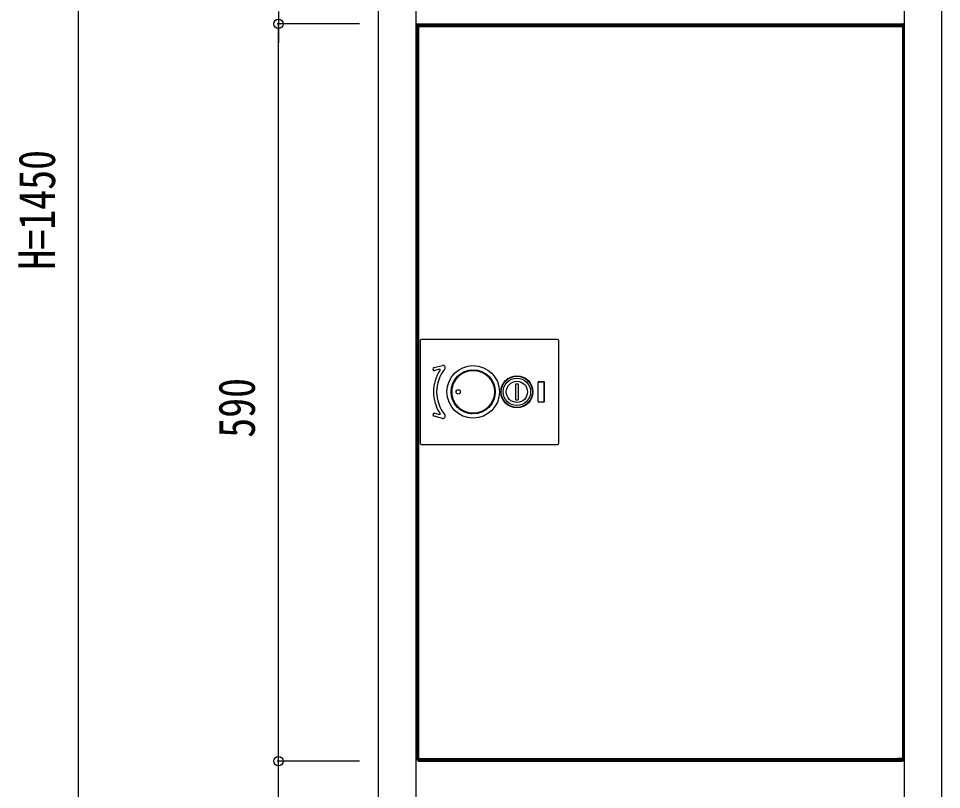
# Model space of a CAD drawing. Units: millimetres, scale not verified. Extents: x -2102 to 2102, y -1485 to 1485.
# Drawn here: x -1120 to -381, y -796 to -179 of the extents above; entities that cross this region are included whole.
import ezdxf
from ezdxf.enums import TextEntityAlignment as Align

# ---------------------------------------------------------------- set-up
doc = ezdxf.new("R2010")
doc.units = ezdxf.units.MM
doc.header["$LTSCALE"] = 8
doc.layers.add('0-3_YKK_A1', color=4, linetype='Continuous')
doc.layers.add('0-4_YKK_D', color=6, linetype='Continuous')
doc.styles.add('ＭＳ ゴシック', font='')
doc.styles.get('ＭＳ ゴシック').set_extended_font_data('MS Gothic')

msp = doc.modelspace()

# ---------------------------------------------------------------- linework, layer by layer
at = {"layer": '0-3_YKK_A1'}
for p, q in [((-831.991, 419.5), (-831.991, -1026.5)), ((-801.991, 419.5), (-801.991, -1026.5)), ((-410.991, 419.5), (-410.991, -1026.5)), ((-380.991, 419.5), (-380.991, -1026.5)), ((-801.491, -184.3), (-801.491, -183.5)), ((-801.491, -183.5), (-800.991, -183.5)), ((-801.491, -184.3), (-801.491, -185)), ((-800.991, -184.3), (-801.491, -184.3)), ((-801.491, -184.5), (-801.491, -771.5)), ((-800.691, -184.5), (-801.491, -184.5)), ((-801.491, -184.5), (-801.491, -771.5)), ((-800.691, -184.5), (-801.491, -184.5)), ((-800.991, -183.5), (-800.691, -183.5)), ((-800.991, -183.5), (-800.691, -183.5)), ((-800.991, -184.3), (-800.691, -184.3)), ((-800.991, -184.3), (-800.691, -184.3)), ((-800.491, -183.5), (-800.691, -183.5)), ((-800.691, -183.5), (-412.291, -183.5)), ((-800.691, -183.5), (-412.291, -183.5)), ((-800.691, -184.3), (-800.691, -184.5)), ((-800.691, -184.3), (-800.691, -184.5)), ((-800.691, -198.1), (-800.691, -184.5)), ((-800.691, -184.5), (-800.691, -771.5)), ((-800.691, -184.5), (-799.891, -184.5)), ((-800.691, -184.5), (-800.691, -771.5)), ((-800.691, -184.5), (-799.891, -184.5)), ((-800.491, -183.5), (-412.491, -183.5)), ((-800.491, -183.5), (-800.491, -184.3)), ((-799.891, -184.5), (-799.891, -771.5)), ((-799.891, -184.5), (-799.891, -771.5)), ((-799.891, -184.7), (-790.691, -184.7)), ((-790.691, -184.7), (-790.691, -185.5)), ((-790.62, -184.7), (-412.691, -184.7)), ((-422.791, -184.5), (-412.491, -184.5)), ((-419.491, -184.3), (-419.491, -183.5)), ((-419.491, -184.3), (-419.491, -183.5)), ((-415.491, -184.3), (-415.491, -183.5)), ((-415.491, -184.3), (-415.491, -183.5)), ((-411.491, -184.5), (-414.991, -184.5)), ((-411.491, -184.5), (-414.991, -184.5)), ((-412.691, -184.7), (-412.691, -185.5)), ((-412.491, -183.5), (-412.491, -184.3)), ((-412.491, -183.5), (-412.291, -183.5)), ((-412.491, -184.3), (-412.491, -184.5)), ((-412.491, -184.3), (-412.291, -184.3)), ((-411.991, -184.5), (-412.491, -184.5)), ((-411.991, -183.5), (-412.291, -183.5)), ((-411.991, -183.5), (-412.291, -183.5)), ((-412.291, -184.3), (-412.291, -184.5)), ((-412.291, -184.5), (-412.291, -198.1)), ((-411.991, -183.5), (-411.491, -183.5)), ((-411.991, -183.5), (-411.491, -183.5)), ((-411.491, -183.5), (-411.491, -184.3)), ((-411.491, -183.5), (-411.491, -184.3)), ((-411.491, -184.3), (-411.491, -184.5)), ((-411.491, -184.5), (-411.491, -185)), ((-411.491, -184.5), (-411.491, -771.5)), ((-411.491, -184.5), (-411.491, -771.5)), ((-801.491, -196.5), (-801.491, -185)), ((-801.491, -190.5), (-800.769, -191.75)), ((-801.491, -196.5), (-801.491, -190.5)), ((-800.769, -191.75), (-800.691, -191.75)), ((-800.769, -195.25), (-800.769, -191.75)), ((-800.691, -185.5), (-800.691, -185.7)), ((-800.691, -185.7), (-799.891, -185.7)), ((-799.891, -191.75), (-800.691, -191.75)), ((-799.891, -185.5), (-790.691, -185.5)), ((-799.891, -185.7), (-799.891, -185.5)), ((-799.891, -185.7), (-799.891, -772.3)), ((-790.62, -185.5), (-790.691, -185.5)), ((-790.62, -185.5), (-412.691, -185.5)), ((-412.291, -191.3), (-412.291, -236.3)), ((-412.291, -191.3), (-412.291, -236.3)), ((-411.491, -196.5), (-411.491, -185)), ((-801.491, -196.5), (-800.769, -195.25)), ((-800.769, -195.25), (-800.691, -195.25)), ((-799.891, -195.25), (-800.691, -195.25)), ((-800.691, -198.1), (-800.691, -198.5)), ((-800.691, -198.5), (-800.691, -771.7)), ((-412.291, -198.1), (-412.291, -772.5)), ((-411.491, -196.5), (-411.491, -772.5)), ((-411.491, -203), (-412.291, -203)), ((-411.491, -203), (-412.291, -203)), ((-411.491, -200.5), (-411.491, -200)), ((-411.491, -200.5), (-411.491, -200)), ((-411.491, -200.5), (-411.491, -202.5)), ((-411.491, -200.5), (-411.491, -202.5)), ((-688.491, -436), (-797.491, -436)), ((-798.491, -437), (-798.491, -519)), ((-687.491, -519), (-687.491, -437)), ((-787.34, -458.495), (-780.548, -456.802)), ((-782.766, -459.932), (-786.735, -460.921)), ((-722.019, -471.499), (-722.032, -484.499)), ((-722.019, -471.499), (-720.019, -471.501)), ((-720.019, -471.501), (-720.032, -484.501)), ((-704.025, -485.75), (-704.025, -470.25)), ((-703.925, -485.65), (-703.925, -470.35)), ((-703.525, -469.75), (-699.525, -469.75)), ((-703.425, -469.85), (-699.625, -469.85)), ((-699.125, -485.65), (-699.125, -470.35)), ((-699.025, -485.75), (-699.025, -470.25)), ((-722.032, -484.499), (-720.032, -484.501)), ((-699.525, -486.25), (-703.525, -486.25)), ((-699.625, -486.15), (-703.425, -486.15)), ((-786.735, -495.079), (-782.766, -496.068)), ((-780.548, -499.198), (-787.34, -497.505)), ((-797.491, -520), (-688.491, -520)), ((-412.291, -719.7), (-412.291, -764.7)), ((-412.291, -719.7), (-412.291, -764.7)), ((-411.491, -731.4), (-412.291, -731.4)), ((-411.491, -731.4), (-412.291, -731.4)), ((-411.491, -728.9), (-411.491, -728.4)), ((-411.491, -728.9), (-411.491, -728.4)), ((-411.491, -728.9), (-411.491, -730.9)), ((-411.491, -728.9), (-411.491, -730.9)), ((-800.691, -771.5), (-801.491, -771.5)), ((-800.691, -771.5), (-801.491, -771.5)), ((-800.991, -772.5), (-801.491, -772.5)), ((-800.991, -772.5), (-801.491, -772.5)), ((-800.991, -771.7), (-800.691, -771.7)), ((-800.991, -771.7), (-800.691, -771.7)), ((-800.991, -772.5), (-800.691, -772.5)), ((-800.991, -772.5), (-800.691, -772.5)), ((-800.691, -771.5), (-799.891, -771.5)), ((-800.691, -771.5), (-799.891, -771.5)), ((-800.691, -772.7), (-800.691, -771.7)), ((-800.691, -771.7), (-800.691, -772.5)), ((-800.691, -771.7), (-800.691, -772.5)), ((-800.691, -772.3), (-796.191, -772.3)), ((-412.291, -772.5), (-800.691, -772.5)), ((-412.291, -772.5), (-800.691, -772.5)), ((-799.891, -772.7), (-799.891, -772.3)), ((-799.891, -773.5), (-412.491, -773.5)), ((-785.691, -771.9), (-798.691, -771.9)), ((-796.191, -772.3), (-796.191, -772.5)), ((-796.191, -772.7), (-796.17, -772.7)), ((-794.691, -771.7), (-761.691, -771.7)), ((-793.691, -773.5), (-792.441, -772.778)), ((-787.691, -773.5), (-793.691, -773.5)), ((-792.441, -771.9), (-792.441, -772.7)), ((-792.441, -772.778), (-792.441, -772.7)), ((-788.941, -772.778), (-792.441, -772.778)), ((-788.941, -771.9), (-788.941, -772.7)), ((-788.941, -772.778), (-788.941, -772.7)), ((-787.691, -773.5), (-788.941, -772.778)), ((-785.691, -771.9), (-785.62, -771.9)), ((-785.691, -772.7), (-785.62, -772.7)), ((-412.691, -771.9), (-785.62, -771.9)), ((-413.091, -772.7), (-785.62, -772.7)), ((-418.291, -771.7), (-451.291, -771.7)), ((-425.291, -773.5), (-424.041, -772.778)), ((-424.041, -771.9), (-424.041, -772.7)), ((-424.041, -772.778), (-420.541, -772.778)), ((-420.541, -771.9), (-420.541, -772.7)), ((-419.291, -773.5), (-420.541, -772.778)), ((-416.591, -773.5), (-420.091, -773.5)), ((-419.991, -772.5), (-419.991, -771.7)), ((-419.991, -772.5), (-419.991, -771.7)), ((-411.491, -771.5), (-416.221, -771.5)), ((-411.491, -771.5), (-416.221, -771.5)), ((-416.091, -772.7), (-412.291, -772.7)), ((-415.991, -772.5), (-415.991, -771.7)), ((-415.991, -772.5), (-415.991, -771.7)), ((-415.591, -772.5), (-415.591, -771.7)), ((-412.291, -771.7), (-415.591, -771.7)), ((-412.691, -771.9), (-412.691, -772.7)), ((-412.491, -773.5), (-412.291, -773.5)), ((-412.291, -771.7), (-412.291, -771.5)), ((-412.291, -771.7), (-412.291, -771.5)), ((-411.491, -771.7), (-412.291, -771.7)), ((-412.291, -771.7), (-412.291, -772.5)), ((-411.991, -771.7), (-412.291, -771.7)), ((-412.291, -771.7), (-412.291, -772.5)), ((-411.991, -771.7), (-412.291, -771.7)), ((-412.291, -772.7), (-412.291, -772.5)), ((-411.991, -772.5), (-412.291, -772.5)), ((-411.991, -772.5), (-412.291, -772.5)), ((-411.991, -772.5), (-411.491, -772.5)), ((-411.991, -772.5), (-411.491, -772.5)), ((-411.491, -772.7), (-411.491, -772.5))]:
    msp.add_line(p, q, dxfattribs=at)
for points in [[(-801.491, -184.3), (-801.491, -183.5), (-800.991, -183.5)], [(-800.991, -184.5), (-800.491, -184.5), (-800.491, -184.3), (-412.491, -184.3)], [(-800.491, -184.3), (-800.691, -184.3), (-800.691, -184.5)], [(-800.691, -184.3), (-412.291, -184.3), (-412.291, -184.5), (-412.291, -771.5)], [(-800.691, -184.3), (-412.291, -184.3), (-412.291, -184.5), (-412.291, -771.5)], [(-790.62, -185.5), (-790.62, -184.7), (-790.691, -184.7)], [(-800.691, -198.5), (-801.491, -198.5), (-801.491, -196.5)], [(-412.291, -200), (-411.491, -200), (-411.491, -199.5)], [(-412.291, -200), (-411.491, -200), (-411.491, -199.5)], [(-411.491, -203.5), (-411.491, -203), (-411.491, -202.5)], [(-411.491, -203.5), (-411.491, -203), (-411.491, -202.5)], [(-757.206, -460.718), (-758.024, -460.794), (-758.836, -460.907), (-759.643, -461.059), (-760.44, -461.249), (-761.227, -461.476), (-762.001, -461.738), (-762.755, -462.035), (-763.493, -462.365), (-764.213, -462.728), (-764.916, -463.125), (-765.603, -463.556), (-766.272, -464.022), (-766.919, -464.519), (-767.539, -465.043), (-768.132, -465.594), (-768.697, -466.171), (-769.236, -466.775), (-769.747, -467.406), (-770.232, -468.064), (-770.685, -468.744), (-771.103, -469.442), (-771.487, -470.156), (-771.837, -470.886), (-772.151, -471.632), (-772.432, -472.394), (-772.678, -473.171), (-772.887, -473.963), (-773.058, -474.76), (-773.192, -475.561), (-773.287, -476.365), (-773.344, -477.173), (-773.364, -477.985), (-773.345, -478.801), (-773.288, -479.619), (-773.192, -480.434), (-773.058, -481.241), (-772.887, -482.036), (-772.68, -482.82), (-772.437, -483.592)], [(-757.408, -460.908), (-758.209, -460.992), (-759.006, -461.114), (-759.794, -461.273), (-760.573, -461.469), (-761.342, -461.701), (-762.096, -461.968), (-762.832, -462.267), (-763.55, -462.6), (-764.251, -462.964), (-764.935, -463.36), (-765.602, -463.789), (-766.251, -464.251), (-766.881, -464.744), (-767.484, -465.264), (-768.061, -465.809), (-768.611, -466.379), (-769.134, -466.975), (-769.631, -467.595), (-770.101, -468.242), (-770.542, -468.912), (-770.95, -469.6), (-771.324, -470.303), (-771.664, -471.021), (-771.97, -471.753), (-772.243, -472.501), (-772.481, -473.263), (-772.685, -474.04), (-772.852, -474.824), (-772.981, -475.611), (-773.074, -476.401), (-773.13, -477.193), (-773.149, -477.988), (-773.131, -478.786), (-773.075, -479.587), (-772.982, -480.384), (-772.853, -481.171), (-772.688, -481.948), (-772.488, -482.715), (-772.252, -483.472)], [(-772.437, -483.592), (-772.158, -484.352), (-771.842, -485.101), (-771.49, -485.837), (-771.103, -486.558), (-770.684, -487.257), (-770.235, -487.931), (-769.756, -488.583), (-769.247, -489.212), (-768.708, -489.818), (-768.138, -490.4), (-767.539, -490.957), (-766.918, -491.482), (-766.276, -491.975), (-765.614, -492.436), (-764.931, -492.866), (-764.228, -493.264), (-763.504, -493.63), (-762.76, -493.963), (-761.999, -494.262), (-761.226, -494.525), (-760.44, -494.751), (-759.642, -494.941), (-758.836, -495.093), (-758.023, -495.206), (-757.206, -495.282)], [(-772.252, -483.472), (-771.981, -484.219), (-771.674, -484.957), (-771.331, -485.683), (-770.954, -486.393), (-770.544, -487.084), (-770.103, -487.755), (-769.634, -488.401), (-769.137, -489.021), (-768.614, -489.617), (-768.064, -490.187), (-767.487, -490.733), (-766.883, -491.254), (-766.254, -491.747), (-765.605, -492.209), (-764.939, -492.637), (-764.255, -493.034), (-763.554, -493.399), (-762.835, -493.731), (-762.098, -494.032), (-761.343, -494.299), (-760.574, -494.531), (-759.795, -494.727), (-759.006, -494.886), (-758.209, -495.008), (-757.408, -495.092)], [(-758.412, -494.979), (-758.212, -495.007), (-758.011, -495.032), (-757.81, -495.054), (-757.609, -495.074), (-757.408, -495.092)], [(-412.291, -728.4), (-411.491, -728.4), (-411.491, -727.9)], [(-412.291, -728.4), (-411.491, -728.4), (-411.491, -727.9)], [(-411.491, -731.9), (-411.491, -731.4), (-411.491, -730.9)], [(-411.491, -731.9), (-411.491, -731.4), (-411.491, -730.9)], [(-801.491, -772.5), (-801.491, -771.7), (-800.991, -771.7)], [(-801.491, -772.5), (-801.491, -771.7), (-800.991, -771.7)], [(-412.291, -771.7), (-800.691, -771.7), (-800.691, -771.5)], [(-412.291, -771.7), (-800.691, -771.7), (-800.691, -771.5)], [(-799.891, -772.7), (-796.491, -772.7), (-785.691, -772.7)], [(-411.491, -772.5), (-411.491, -771.7), (-411.991, -771.7)], [(-411.491, -772.5), (-411.491, -771.7), (-411.991, -771.7)]]:
    msp.add_lwpolyline(points, dxfattribs=at)
for centre, radius in [((-756.025, -478), 21), ((-755.991, -478), 17.685), ((-756.025, -478), 17.5), ((-756.025, -478), 17.112), ((-721.025, -478), 12.75), ((-720.991, -478), 12.75), ((-720.991, -478), 12.75), ((-721.025, -478), 12.5), ((-721.025, -478), 11), ((-721.025, -478), 8.5), ((-767.991, -478), 1.75)]:
    msp.add_circle(centre, radius, dxfattribs=at)
for centre, radius, start, end in [((-800.691, -184.3), 0.8, 90, 180), ((-800.991, -185), 0.5, 90, 180), ((-799.891, -185.5), 0.8, 90, 180), ((-412.291, -184.3), 0.8, 0, 90), ((-411.991, -185), 0.5, 0, 90), ((-797.491, -437), 1, 90, 180), ((-688.491, -437), 1, 0, 90), ((-780.124, -458.5), 1.75, 321.02124, 104), ((-787.037, -459.708), 1.25, 104, 284), ((-756.025, -478), 31.75, 146.31167, 213.68833), ((-756.025, -478), 29.25, 141.02124, 218.97876), ((-782.693, -460.223), 0.3, 326.31167, 104), ((-734.707, -484.822), 32.972, 133.02751, 133.50945), ((-703.525, -470.25), 0.5, 90, 180), ((-703.425, -470.35), 0.5, 90, 180), ((-699.625, -470.35), 0.5, 0, 90), ((-699.525, -470.25), 0.5, 0, 90), ((-703.525, -485.75), 0.5, 180, 270), ((-703.425, -485.65), 0.5, 180, 270), ((-699.625, -485.65), 0.5, 270, 0), ((-699.525, -485.75), 0.5, 270, 0), ((-787.037, -496.292), 1.25, 76, 256), ((-734.707, -471.178), 32.972, 226.49055, 226.97249), ((-782.693, -495.777), 0.3, 256, 33.68833), ((-780.124, -497.5), 1.75, 256, 38.97876), ((-797.491, -519), 1, 180, 270), ((-688.491, -519), 1, 270, 0), ((-799.891, -772.7), 0.8, 180, 270), ((-798.691, -771.9), 0.8, 180, 270), ((-795.191, -772.5), 1, 180, 270), ((-792.891, -772.5), 1, 270, 0), ((-420.091, -772.5), 1, 180, 270), ((-416.591, -772.5), 1, 270, 0), ((-412.291, -772.7), 0.8, 270, 0)]:
    msp.add_arc(centre, radius, start, end, dxfattribs=at)
at = {"layer": '0-4_YKK_D'}
for p, q in [((-1071.991, -995.5), (-1071.991, 384.5)), ((-911.991, -173.5), (-911.991, -183.5)), ((-911.991, -173.5), (-911.991, -183.5)), ((-846.991, -183.5), (-912.991, -183.5)), ((-856.854, -183.5), (-912.991, -183.5)), ((-911.991, -773.5), (-911.991, -183.5)), ((-911.991, -183.5), (-911.991, -198.5)), ((-846.991, -773.5), (-912.991, -773.5)), ((-846.991, -773.5), (-912.991, -773.5)), ((-911.991, -1030.5), (-911.991, -773.5))]:
    msp.add_line(p, q, dxfattribs=at)
for centre in [(-911.991, -183.5), (-911.991, -183.5), (-911.991, -773.5), (-911.991, -773.5)]:
    msp.add_circle(centre, 3.75, dxfattribs=at)

# ---------------------------------------------------------------- texts
at = {"layer": '0-4_YKK_D', "style": 'ＭＳ ゴシック', "width": 0.8}
for s, p in [('H=1450', (-1081.991, -380.167)), ('590', (-921.991, -514.767))]:
    msp.add_text(s, height=29.33, rotation=90, dxfattribs=at).set_placement(p, align=Align.BOTTOM_LEFT)

doc.saveas('drawing.dxf')
